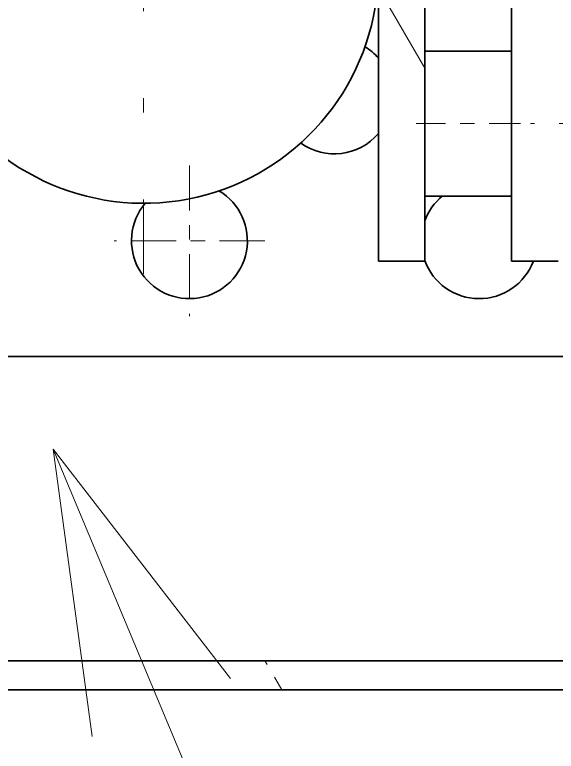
# Model space of a CAD drawing. Extents: x 23 to 417, y 3 to 294.
# Drawn here: x 144.41 to 148.15, y 83.23 to 88.31 of the extents above; entities that cross this region are included whole.
import ezdxf

# ---------------------------------------------------------------- set-up
doc = ezdxf.new("R2010")
doc.units = 0
doc.linetypes.add('DASHDOT', pattern=[18.5, 12, -3, 0.5, -3])
doc.linetypes.add('DASHED', pattern=[15, 12, -3])
doc.layers.get('0').update_dxf_attribs({"lineweight": 13})

# ---------------------------------------------------------------- blocks, each defined once
blk = doc.blocks.new('BLOCK4508')
at = {"color": 7, "linetype": 'DASHDOT', "lineweight": 13, "ltscale": 0.13}
for p, q in [((24.7, -60.2), (24.7, -65.4)), ((27.3, -62.8), (22.1, -62.8))]:
    blk.add_line(p, q, dxfattribs=at)
blk = doc.blocks.new('BLOCK4548')
at = {"color": 7, "linetype": 'DASHDOT', "lineweight": 13}
for p, q in [((23.12, -42.878), (23.12, -63.938)), ((33.65, -53.408), (12.59, -53.408))]:
    blk.add_line(p, q, dxfattribs=at)
blk = doc.blocks.new('BLOCK4553')
at = {"color": 7, "lineweight": 13}
blk.add_line((20, -70), (37.514, -111.863), dxfattribs=at)
blk.add_lwpolyline([(26.116, -77.912), (20, -70), (21.34, -79.91)], dxfattribs=at)
blk = doc.blocks.new('BLOCK4554')
at = {"color": 7, "lineweight": 35}
for p, q in [((31.22, -6.508), (31.22, -63.508)), ((32.82, -6.508), (32.82, -63.508)), ((35.82, -6.508), (35.82, -63.508)), ((7.2, -66.8), (37.996, -66.8)), ((48.9, -77.297), (-29.5, -77.297)), ((48.9, -78.297), (-29.5, -78.297))]:
    blk.add_line(p, q, dxfattribs=at)
at = {"color": 7, "lineweight": 35, "ltscale": 0.0745}
for p, q in [((35.8, -56.258), (32.82, -56.258)), ((35.8, -56.258), (32.82, -56.258)), ((35.8, -61.258), (32.82, -61.258))]:
    blk.add_line(p, q, dxfattribs=at)
at = {"color": 7, "lineweight": 35, "ltscale": 0.000500867}
for p, q in [((35.82, -56.258), (35.8, -56.258)), ((35.82, -61.258), (35.8, -61.258))]:
    blk.add_line(p, q, dxfattribs=at)
at = {"color": 7, "lineweight": 35, "ltscale": 0.000501085}
blk.add_line((35.82, -56.258), (35.8, -56.258), dxfattribs=at)
at = {"color": 7, "lineweight": 35, "ltscale": 0.04}
for p, q in [((32.82, -63.508), (31.22, -63.508)), ((35.82, -63.508), (37.42, -63.508))]:
    blk.add_line(p, q, dxfattribs=at)
at = {"color": 7, "lineweight": 35}
for centre, radius, start, end in [((23.12, -53.408), 8.1, 136.7519, 352.9083), ((29.7, -57.8), 2, 40.5386, 58.0439), ((29.7, -57.8), 2, 234.5116, 319.4635), ((24.7, -62.8), 2, 139.7533, 419.345), ((34.7, -62.8), 2, 129.556, 160.0462), ((34.7, -62.8), 2, 199.9538, 339.267)]:
    blk.add_arc(centre, radius, start, end, dxfattribs=at)
blk = doc.blocks.new('BLOCK4575')
at = {"color": 7, "lineweight": 13, "ltscale": 0.08}
blk.add_line((32.82, -56.846), (31.22, -54.075), dxfattribs=at)
blk = doc.blocks.new('BLOCK4581')
at = {"color": 7, "linetype": 'DASHED', "lineweight": 13, "ltscale": 0.028868}
blk.add_line((27.885, -78.297), (27.307, -77.297), dxfattribs=at)

msp = doc.modelspace()

# ---------------------------------------------------------------- linework, layer by layer
at = {"color": 7, "linetype": 'DASHDOT', "lineweight": 13, "ltscale": 0.018003}
msp.add_line((147.9047, 87.5603), (147.1845, 87.5603), dxfattribs=at)
at = {"color": 7, "linetype": 'DASHDOT', "lineweight": 13, "ltscale": 0.056883}
msp.add_line((150.2503, 87.5603), (147.975, 87.5603), dxfattribs=at)

# ---------------------------------------------------------------- block references
at = {"lineweight": 0, "xscale": 0.2, "yscale": 0.2, "zscale": 0.2}
for name in ['BLOCK4554', 'BLOCK4575', 'BLOCK4548', 'BLOCK4508', 'BLOCK4553', 'BLOCK4581']:
    msp.add_blockref(name, (140.6807, 99.3118), dxfattribs=at)

doc.saveas('drawing.dxf')
